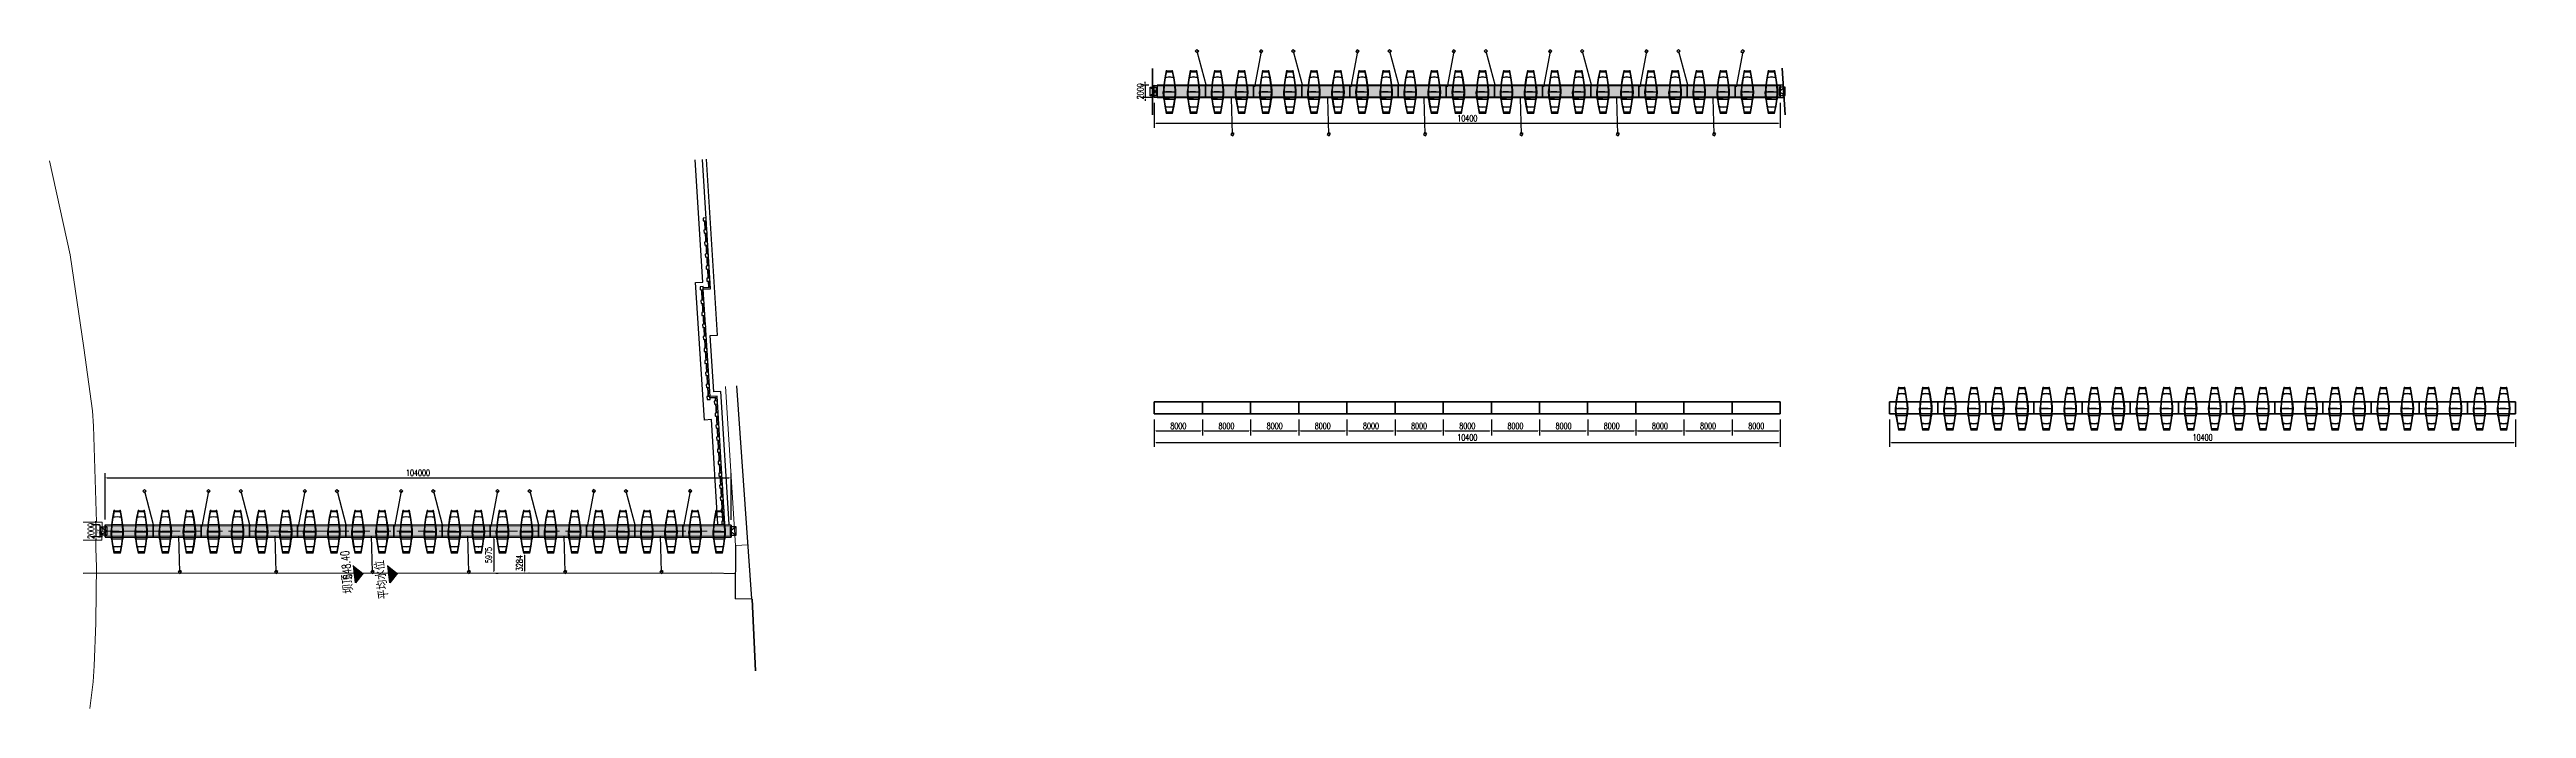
# Model space of a CAD drawing. Header units: millimetres. Extents: x -1481984 to -235402, y 1078406 to 1875046.
# Drawn here: x -1481984 to -1070543, y 1144072 to 1253479 of the extents above; entities that cross this region are included whole.
import ezdxf

# ---------------------------------------------------------------- set-up
doc = ezdxf.new("R2010")
doc.units = ezdxf.units.MM
doc.header["$LTSCALE"] = 1000
doc.linetypes.add('DASH', pattern=[0.35, 0.25, -0.1])
doc.layers.get('0').update_dxf_attribs({"linetype": 'CONTINUOUS'})
doc.layers.get('DEFPOINTS').update_dxf_attribs({"linetype": 'CONTINUOUS'})
for name, color, linetype in [('0-入水台阶LW', 33, 'CONTINUOUS'), ('DIM_ELEV', 3, 'CONTINUOUS'), ('PUB_TEXT', 7, 'CONTINUOUS'), ('SXSS', 5, 'CONTINUOUS'), ('W-BRIDGE_APPROACH引桥', 4, 'CONTINUOUS'), ('W-PLASTIC_RAILINGS塑木栏杆', 6, 'CONTINUOUS'), ('W-STEEL_FRAME钢架', 3, 'CONTINUOUS'), ('W-WOOD_FLOOR木地板', 30, 'CONTINUOUS')]:
    doc.layers.add(name, color=color, linetype=linetype)
for name, color, linetype, lineweight in [('0-建筑外轮廓线LW', 161, 'CONTINUOUS', 100), ('0-景观小品LW', 241, 'CONTINUOUS', 30), ('0-景观布局LW', 30, 'CONTINUOUS', 15), ('0-栏杆LW', 50, 'CONTINUOUS', 30), ('0-道路中线LW', 1, 'DASH', 18), ('0-铺装分割线LW', 181, 'CONTINUOUS', 9)]:
    doc.layers.add(name, color=color, linetype=linetype, lineweight=lineweight)
doc.styles.add('_TCH_DIM', font='SIMPLEX.shx', dxfattribs={"width": 0.7, "bigfont": 'GBCBIG.shx'})
doc.styles.get("Standard").update_dxf_attribs({"font": 'tssdeng.shx', "width": 0.7, "bigfont": 'hztxt.shx'})
doc.styles.add('STANDARD_T3', font='simplex.shx', dxfattribs={"width": 0.7, "bigfont": 'gbcbig.shx'})
doc.linetypes.add('84542', pattern='A,0,[173,AAA.SHX,S=1,R=0,X=0,Y=0],2,-0.5,[146,AAA.SHX,S=1,R=0,X=0,Y=0],-0.5,1,[173,AAA.SHX,S=1,R=0,X=0,Y=0],4,[173,AAA.SHX,S=1,R=0,X=0,Y=0],0.5,[150,AAA.SHX,S=1,R=0,X=0,Y=1],3.5', length=12)
doc.dimstyles.get("Standard").update_dxf_attribs({"dimscale": 100, "dimtxt": 3.5, "dimasz": 1, "dimexe": 2.5, "dimexo": 3, "dimgap": 1.5, "dimtad": 1, "dimdec": 0, "dimzin": 0, "dimdsep": 46, "dimtxsty": 'Standard', "dimblk": 'ARCHTICK', "dimcen": 0.09, "dimadec": 0, "dimazin": 0, "dimtfac": 1, "dimtdec": 0, "dimtix": 1, "dimtmove": 2, "dimatfit": 3, "dimldrblk": 'ARCHTICK', "dimfxl": 1, "dimtolj": 1, "dimtzin": 0, "dimarcsym": 0})
doc.dimstyles.new('W&&300', dxfattribs={"dimtxt": 1050, "dimasz": 300, "dimexe": 750, "dimexo": 900, "dimgap": 300, "dimtad": 1, "dimdec": 0, "dimzin": 0, "dimdsep": 46, "dimtxsty": 'STANDARD_T3', "dimcen": 0.09, "dimclrd": 1, "dimclre": 1, "dimclrt": 7, "dimazin": 2, "dimtfac": 1, "dimtdec": 0, "dimtix": 1, "dimtmove": 2, "dimatfit": 3, "dimfxl": 100, "dimtolj": 1, "dimtzin": 0, "dimarcsym": 0})

# ---------------------------------------------------------------- blocks, each defined once
blk = doc.blocks.new('*D235')
at = {"color": 1, "lineweight": -2, "transparency": 16777216}
for p, q in [((-1299380, 1247544), (-1300733, 1247544)), ((-1299983, 1247844), (-1299983, 1248144)), ((-1299983, 1247544), (-1299983, 1245544)), ((-1298886, 1245544), (-1300733, 1245544)), ((-1299983, 1245244), (-1299983, 1244944))]:
    blk.add_line(p, q, dxfattribs=at)
at = {"color": 1, "transparency": 16777216}
for points in [[(-1300033, 1247844), (-1299933, 1247844), (-1299983, 1247544)], [(-1300033, 1245244), (-1299933, 1245244), (-1299983, 1245544)]]:
    blk.add_solid(points, dxfattribs=at)
at = {"layer": 'DEFPOINTS', "color": 0, "transparency": 16777216}
for p in [(-1298480, 1247544), (-1299983, 1245544), (-1297986, 1245544)]:
    blk.add_point(p, dxfattribs=at)
at = {"color": 7, "transparency": 16777216, "insert": (-1300808, 1246544), "char_height": 1050, "attachment_point": 5, "rotation": 90, "style": 'STANDARD_T3'}
blk.add_mtext('\\A1;2000', dxfattribs=at)
blk = doc.blocks.new('*D236')
at = {"color": 1, "lineweight": -2, "transparency": 16777216}
for p, q in [((-1298480, 1244644), (-1298480, 1240492)), ((-1194486, 1244629), (-1194486, 1240492)), ((-1298180, 1241242), (-1194786, 1241242))]:
    blk.add_line(p, q, dxfattribs=at)
at = {"color": 1, "transparency": 16777216}
for points in [[(-1298180, 1241292), (-1298180, 1241192), (-1298480, 1241242)], [(-1194786, 1241292), (-1194786, 1241192), (-1194486, 1241242)]]:
    blk.add_solid(points, dxfattribs=at)
at = {"layer": 'DEFPOINTS', "color": 0, "transparency": 16777216}
for p in [(-1298480, 1245544), (-1194486, 1245529), (-1194486, 1241242)]:
    blk.add_point(p, dxfattribs=at)
at = {"color": 7, "transparency": 16777216, "insert": (-1246483, 1242067), "char_height": 1050, "attachment_point": 5, "style": 'STANDARD_T3'}
blk.add_mtext('\\A1;10400', dxfattribs=at)
blk = doc.blocks.new('船1')
for p, q in [((-3684, -1152), (-2768, 484)), ((-3526, -1254), (-2609, 382)), ((-2768, 484), (-1664, 1996)), ((-2618, 346), (-2621, 348)), ((-2568, 314), (-2618, 346)), ((-2609, 382), (-1507, 1894)), ((-2568, 428), (-2516, 395)), ((-1883, -128), (-2568, 314)), ((-2516, 395), (-1825, -51)), ((-424, 3435), (-1664, 1996)), ((-1525, 1856), (-1528, 1858)), ((-1493, 1836), (-1525, 1856)), ((-1507, 1894), (-269, 3335)), ((-428, 1150), (-1493, 1836)), ((-1467, 1934), (-1441, 1917)), ((-1441, 1917), (-376, 1231)), ((598, 489), (-428, 1150)), ((915, 4846), (-424, 3435)), ((-376, 1231), (689, 545)), ((-269, 3335), (1073, 4744)), ((-260, 3340), (-257, 3338)), ((-257, 3338), (-219, 3318)), ((691, 2903), (-219, 3318)), ((669, 443), (-192, -1100)), ((-154, 3451), (58, 3372)), ((-146, 3455), (64, 3377)), ((846, 379), (-64, -1258)), ((58, 3372), (64, 3377)), ((58, 3372), (771, 3029)), ((64, 3377), (776, 3033)), ((625, 471), (598, 489)), ((637, 464), (625, 471)), ((669, 443), (637, 464)), ((689, 480), (669, 443)), ((689, 545), (712, 530)), ((712, 530), (689, 480)), ((1420, 2269), (691, 2903)), ((713, 532), (712, 530)), ((1475, 2212), (713, 532)), ((776, 3033), (771, 3029)), ((771, 3029), (1379, 2521)), ((776, 3033), (1385, 2526)), ((825, 4478), (827, 4477)), ((827, 4477), (1438, 4082)), ((846, 379), (1631, 2112)), ((915, 4846), (1073, 4744)), ((997, 4659), (1000, 4657)), ((2137, 3925), (1000, 4657)), ((1385, 2526), (1379, 2521)), ((1379, 2521), (1534, 2365)), ((1385, 2526), (1537, 2373)), ((1445, 2246), (1420, 2269)), ((1438, 4082), (2047, 3691)), ((1445, 2246), (1446, 2246)), ((1446, 2246), (1479, 2221)), ((1479, 2221), (1475, 2212)), ((1534, 2365), (1479, 2221)), ((1537, 2373), (1534, 2365)), ((2047, 3691), (1537, 2373)), ((1631, 2112), (2336, 3931)), ((2137, 3925), (2047, 3691)), ((2178, 4032), (2137, 3925)), ((2178, 4032), (2336, 3931)), ((-4479, -2886), (-5213, -4708)), ((-5055, -4809), (-5213, -4708)), ((-5055, -4809), (-4324, -2987)), ((-5001, -4700), (-5005, -4697)), ((-3863, -5432), (-5001, -4700)), ((-4908, -4465), (-4910, -4464)), ((-4297, -4858), (-4908, -4465)), ((-3684, -1152), (-4479, -2886)), ((-4219, -3295), (-4378, -3135)), ((-4218, -3300), (-4377, -3140)), ((-4324, -2987), (-3526, -1254)), ((-4285, -3020), (-4322, -2992)), ((-3688, -5251), (-4297, -4858)), ((-4285, -3020), (-3530, -3677)), ((-4218, -3300), (-4219, -3295)), ((-3611, -3803), (-4219, -3295)), ((-3611, -3806), (-4218, -3300)), ((-3863, -5432), (-3950, -5521)), ((-3792, -5623), (-3950, -5521)), ((-3688, -5251), (-3863, -5432)), ((-3792, -5623), (-2424, -4210)), ((-2693, -4226), (-3688, -5251)), ((-3611, -3806), (-3611, -3803)), ((-2898, -4146), (-3611, -3803)), ((-2898, -4150), (-3611, -3806)), ((-3536, -1295), (-3538, -1293)), ((-3511, -1311), (-3536, -1295)), ((-3530, -3677), (-3523, -3681)), ((-3523, -3681), (-3504, -3689)), ((-2446, -1997), (-3511, -1311)), ((-3504, -3689), (-2621, -4092)), ((-3494, -1207), (-3459, -1230)), ((-3459, -1230), (-2394, -1916)), ((-2898, -4146), (-2898, -4150)), ((-2690, -4223), (-2898, -4146)), ((-2693, -4226), (-2898, -4150)), ((-2690, -4223), (-2693, -4226)), ((-2582, -4113), (-2690, -4223)), ((-2582, -4113), (-2621, -4092)), ((-2581, -4111), (-2582, -4113)), ((-2580, -4110), (-2581, -4111)), ((-1357, -2698), (-2580, -4110)), ((-1430, -2651), (-2446, -1997)), ((-2424, -4210), (-1173, -2769)), ((-2394, -1916), (-1329, -2602)), ((-1400, -2670), (-1430, -2651)), ((-1381, -2683), (-1400, -2670)), ((-1357, -2698), (-1381, -2683)), ((-1330, -2668), (-1357, -2698)), ((-1297, -2622), (-1330, -2668)), ((-1329, -2602), (-1297, -2622)), ((-1295, -2621), (-1297, -2622)), ((-1158, -2433), (-1295, -2621)), ((-1173, -2769), (-990, -2521)), ((-325, -1131), (-659, -916)), ((-601, -839), (-241, -1071)), ((-397, -1393), (-244, -1184)), ((-292, -1152), (-325, -1131)), ((-244, -1184), (-292, -1152)), ((-292, -1152), (-292, -1152)), ((-244, -1184), (-223, -1155)), ((-64, -1258), (-243, -1502)), ((-241, -1071), (-193, -1102)), ((-193, -1102), (-223, -1155)), ((-192, -1100), (-193, -1102))]:
    blk.add_line(p, q)
for points in [[(-1883, -128), (-659, -916)], [(-1825, -51), (-601, -839)], [(-397, -1393), (-1158, -2433)], [(-990, -2521), (-243, -1502)]]:
    blk.add_lwpolyline(points)
blk = doc.blocks.new('*U243')
at = {"layer": '0-景观小品LW', "xscale": 0.6297521918891397, "yscale": 0.6297521918891397, "zscale": 0.6297521918891397, "rotation": 212.663547283986}
blk.add_blockref('船1', (-631, -695), dxfattribs=at)
blk = doc.blocks.new('*U244')
at = {"color": 0, "linetype": 'ByBlock', "lineweight": -2, "transparency": 16777216}
for p in [(0, 0), (4000, 0)]:
    blk.add_blockref('*U243', p, dxfattribs=at)
blk = doc.blocks.new('*U241')
blk.add_lwpolyline([(-4024, -885), (3976, -885), (3976, 1115), (-4024, 1115)], close=True)
blk.add_blockref('*U244', (-2000, 0))
blk = doc.blocks.new('*U242')
at = {"color": 0, "linetype": 'ByBlock', "lineweight": -2, "transparency": 16777216}
for p in [(0, 0), (8000, 0), (16000, 0), (24000, 0), (32000, 0), (40000, 0), (48000, 0), (56000, 0), (64000, 0), (72000, 0), (80000, 0), (88000, 0), (96000, 0)]:
    blk.add_blockref('*U241', p, dxfattribs=at)
blk = doc.blocks.new('ZHUDUN')
at = {"linetype": 'Continuous'}
blk.add_wipeout([(0, 0), (0.43, -0.25), (0.68, 0.18), (0.25, 0.43)], dxfattribs=at).dxf.layer = '0-景观布局LW'
at = {"layer": '0-栏杆LW', "linetype": 'Continuous'}
blk.add_lwpolyline([(0, 0), (0.43, -0.25), (0.68, 0.18), (0.25, 0.43)], close=True, dxfattribs=at)
blk = doc.blocks.new('*U32')
at = {"layer": '0-铺装分割线LW', "linetype": 'Continuous', "rotation": 30.12903871182491}
blk.add_blockref('ZHUDUN', (0, 0), dxfattribs=at)
blk = doc.blocks.new('铁链子栏杆')
at = {"layer": '0-栏杆LW', "linetype": 'Continuous', "flags": 128}
for points in [[(-426.43, -58.26), (-405.4, -58.38), (-405.39, -57.22), (-386.99, -57.3), (-387, -58.5), (-375.47, -58.56)], [(-426.43, -58.32), (-405.34, -58.44), (-405.33, -57.28), (-387.05, -57.36), (-387.06, -58.56), (-375.47, -58.62)]]:
    blk.add_lwpolyline(points, dxfattribs=at)
at = {"layer": '0-入水台阶LW', "color": 0, "linetype": 'ByBlock', "lineweight": -2, "transparency": 16777216, "rotation": 359.6633668047719}
blk.add_blockref('*U32', (-426.43, -58.54), dxfattribs=at)
blk.add_blockref('*U32', (-424.43, -58.55), dxfattribs=at)
blk.add_blockref('*U32', (-422.43, -58.56), dxfattribs=at)
blk.add_blockref('*U32', (-420.43, -58.57), dxfattribs=at)
blk.add_blockref('*U32', (-418.43, -58.58), dxfattribs=at)
blk.add_blockref('*U32', (-416.43, -58.6), dxfattribs=at)
blk.add_blockref('*U32', (-414.43, -58.61), dxfattribs=at)
blk.add_blockref('*U32', (-412.43, -58.62), dxfattribs=at)
blk.add_blockref('*U32', (-410.43, -58.63), dxfattribs=at)
blk.add_blockref('*U32', (-408.43, -58.64), dxfattribs=at)
blk.add_blockref('*U32', (-406.43, -58.65), dxfattribs=at)
at = {"layer": '0-入水台阶LW', "color": 0, "linetype": 'ByBlock', "lineweight": -2, "transparency": 16777216, "rotation": 89.66336680745165}
blk.add_blockref('*U32', (-405.11, -57.48), dxfattribs=at)
at = {"layer": '0-入水台阶LW', "color": 0, "linetype": 'ByBlock', "lineweight": -2, "transparency": 16777216, "rotation": 359.7451434252209}
blk.add_blockref('*U32', (-403.59, -57.51), dxfattribs=at)
blk.add_blockref('*U32', (-401.59, -57.51), dxfattribs=at)
blk.add_blockref('*U32', (-399.59, -57.52), dxfattribs=at)
blk.add_blockref('*U32', (-397.59, -57.53), dxfattribs=at)
blk.add_blockref('*U32', (-395.59, -57.54), dxfattribs=at)
blk.add_blockref('*U32', (-393.59, -57.55), dxfattribs=at)
blk.add_blockref('*U32', (-391.59, -57.56), dxfattribs=at)
blk.add_blockref('*U32', (-389.59, -57.57), dxfattribs=at)
blk.add_blockref('*U32', (-387.34, -57.58), dxfattribs=at)
at = {"layer": '0-入水台阶LW', "color": 0, "linetype": 'ByBlock', "lineweight": -2, "transparency": 16777216, "rotation": 359.6860516338738}
blk.add_blockref('*U32', (-385.99, -58.77), dxfattribs=at)
blk.add_blockref('*U32', (-383.97, -58.79), dxfattribs=at)
blk.add_blockref('*U32', (-381.97, -58.8), dxfattribs=at)
blk.add_blockref('*U32', (-379.97, -58.81), dxfattribs=at)
blk.add_blockref('*U32', (-377.97, -58.83), dxfattribs=at)
blk.add_blockref('*U32', (-375.97, -58.84), dxfattribs=at)
blk = doc.blocks.new('_ARCHTICK')
at = {"color": 0, "linetype": 'ByBlock', "const_width": 0.4}
blk.add_lwpolyline([(-0.5, -0.5), (0.5, 0.5)], dxfattribs=at)
blk = doc.blocks.new('*D275')
at = {"color": 0, "lineweight": -2, "transparency": 16777216}
for p, q in [((-1473566, 1174519), (-1473828, 1174520)), ((-1473584, 1172519), (-1473578, 1174519)), ((-1473571, 1172519), (-1473834, 1172520))]:
    blk.add_line(p, q, dxfattribs=at)
at = {"layer": 'DEFPOINTS', "color": 0, "transparency": 16777216}
for p in [(-1473578, 1174519), (-1473266, 1174518), (-1473271, 1172518)]:
    blk.add_point(p, dxfattribs=at)
at = {"color": 0, "lineweight": -2, "transparency": 16777216, "xscale": 100, "yscale": 100, "zscale": 100}
for p, rotation in [((-1473578, 1174519), 89.84747950610856), ((-1473584, 1172519), 269.8474795061086)]:
    blk.add_blockref('_ARCHTICK', p, dxfattribs=dict(at, rotation=rotation))
at = {"color": 0, "transparency": 16777216, "insert": (-1473906, 1173520), "char_height": 350, "attachment_point": 5, "rotation": 89.84748}
blk.add_mtext('\\A1;2000', dxfattribs=at)
blk = doc.blocks.new('*U278')
at = {"layer": '0-景观小品LW', "xscale": 0.6297521918891397, "yscale": 0.6297521918891397, "zscale": 0.6297521918891397, "rotation": 212.663547283986}
blk.add_blockref('船1', (-631, -695), dxfattribs=at)
blk = doc.blocks.new('*U279')
at = {"color": 0, "linetype": 'ByBlock', "lineweight": -2, "transparency": 16777216}
for p in [(0, 0), (4000, 0)]:
    blk.add_blockref('*U278', p, dxfattribs=at)
blk = doc.blocks.new('*U276')
blk.add_lwpolyline([(-4024, -885), (3976, -885), (3976, 1115), (-4024, 1115)], close=True)
blk.add_blockref('*U279', (-2000, 0))
blk = doc.blocks.new('*U277')
at = {"color": 0, "linetype": 'ByBlock', "lineweight": -2, "transparency": 16777216}
for p in [(0, 0), (8000, 0), (16000, 0), (24000, 0), (32000, 0), (40000, 0), (48000, 0), (56000, 0), (64000, 0), (72000, 0), (80000, 0), (88000, 0), (96000, 0)]:
    blk.add_blockref('*U276', p, dxfattribs=at)
blk = doc.blocks.new('*D280')
at = {"color": 1, "lineweight": -2, "transparency": 16777216}
for p, q in [((-1472771, 1175430), (-1472771, 1183119)), ((-1472471, 1182369), (-1369071, 1182369)), ((-1368771, 1175418), (-1368771, 1183119))]:
    blk.add_line(p, q, dxfattribs=at)
at = {"color": 1, "transparency": 16777216}
for points in [[(-1472471, 1182419), (-1472471, 1182319), (-1472771, 1182369)], [(-1369071, 1182419), (-1369071, 1182319), (-1368771, 1182369)]]:
    blk.add_solid(points, dxfattribs=at)
at = {"layer": 'DEFPOINTS', "color": 0, "transparency": 16777216}
for p in [(-1368771, 1182369), (-1472771, 1174530), (-1368771, 1174518)]:
    blk.add_point(p, dxfattribs=at)
at = {"color": 7, "transparency": 16777216, "insert": (-1420771, 1183194), "char_height": 1050, "attachment_point": 5, "style": 'STANDARD_T3'}
blk.add_mtext('\\A1;104000', dxfattribs=at)
blk = doc.blocks.new('单组锚块')
blk.add_lwpolyline([(-200, 200), (2908, 5284)])
blk.add_lwpolyline([(-400, 400), (0, 400), (0, 0), (-400, 0)], close=True)
blk = doc.blocks.new('*U286')
at = {"xscale": -1, "rotation": 330.1851169366903}
blk.add_blockref('单组锚块', (-225, -2916), dxfattribs=at)
blk = doc.blocks.new('*U287')
at = {"color": 0, "linetype": 'ByBlock', "lineweight": -2, "transparency": 16777216}
for p in [(-80000, 0), (-64000, 0), (-48000, 0), (-32000, 0), (-16000, 0), (0, 0)]:
    blk.add_blockref('*U286', p, dxfattribs=at)
blk = doc.blocks.new('*U288')
at = {"rotation": 226.2194205110092}
blk.add_blockref('单组锚块', (-5678, 2793), dxfattribs=at)
at = {"xscale": -1, "rotation": 137.9305702802511}
blk.add_blockref('单组锚块', (5532, 2789), dxfattribs=at)
blk = doc.blocks.new('*U289')
at = {"color": 0, "linetype": 'ByBlock', "lineweight": -2, "transparency": 16777216}
for p in [(-80000, 0), (-64000, 0), (-48000, 0), (-32000, 0), (-16000, 0), (0, 0)]:
    blk.add_blockref('*U288', p, dxfattribs=at)
blk = doc.blocks.new('*U290')
at = {"xscale": -1, "rotation": 330.1851169366903}
blk.add_blockref('单组锚块', (-225, -2916), dxfattribs=at)
blk = doc.blocks.new('*U291')
at = {"color": 0, "linetype": 'ByBlock', "lineweight": -2, "transparency": 16777216}
for p in [(-80000, 0), (-64000, 0), (-48000, 0), (-32000, 0), (-16000, 0), (0, 0)]:
    blk.add_blockref('*U290', p, dxfattribs=at)
blk = doc.blocks.new('*U292')
at = {"rotation": 226.2194205110092}
blk.add_blockref('单组锚块', (-5678, 2793), dxfattribs=at)
at = {"xscale": -1, "rotation": 137.9305702802511}
blk.add_blockref('单组锚块', (5532, 2789), dxfattribs=at)
blk = doc.blocks.new('*U293')
at = {"color": 0, "linetype": 'ByBlock', "lineweight": -2, "transparency": 16777216}
for p in [(-80000, 0), (-64000, 0), (-48000, 0), (-32000, 0), (-16000, 0), (0, 0)]:
    blk.add_blockref('*U292', p, dxfattribs=at)
blk = doc.blocks.new('*D295')
at = {"color": 1, "lineweight": -2, "transparency": 16777216}
for p, q in [((-1473665, 1174544), (-1475017, 1174544)), ((-1474267, 1174844), (-1474267, 1175144)), ((-1474267, 1174544), (-1474267, 1172544)), ((-1473171, 1172544), (-1475017, 1172544)), ((-1474267, 1172244), (-1474267, 1171944))]:
    blk.add_line(p, q, dxfattribs=at)
at = {"color": 1, "transparency": 16777216}
for points in [[(-1474317, 1174844), (-1474217, 1174844), (-1474267, 1174544)], [(-1474317, 1172244), (-1474217, 1172244), (-1474267, 1172544)]]:
    blk.add_solid(points, dxfattribs=at)
at = {"layer": 'DEFPOINTS', "color": 0, "transparency": 16777216}
for p in [(-1472765, 1174544), (-1474267, 1172544), (-1472271, 1172544)]:
    blk.add_point(p, dxfattribs=at)
at = {"color": 7, "transparency": 16777216, "insert": (-1475092, 1173544), "char_height": 1050, "attachment_point": 5, "rotation": 90, "style": 'STANDARD_T3'}
blk.add_mtext('\\A1;2000', dxfattribs=at)
blk = doc.blocks.new('*D305')
at = {"color": 1, "lineweight": -2, "transparency": 16777216}
for p, q in [((-1408208, 1172230), (-1408208, 1166855)), ((-1407871, 1172530), (-1407458, 1172530)), ((-1407871, 1166555), (-1407458, 1166555))]:
    blk.add_line(p, q, dxfattribs=at)
at = {"color": 1, "transparency": 16777216}
for points in [[(-1408258, 1172230), (-1408158, 1172230), (-1408208, 1172530)], [(-1408258, 1166855), (-1408158, 1166855), (-1408208, 1166555)]]:
    blk.add_solid(points, dxfattribs=at)
at = {"layer": 'DEFPOINTS', "color": 0, "transparency": 16777216}
for p in [(-1408771, 1172530), (-1408771, 1166555, 548709), (-1408208, 1166555)]:
    blk.add_point(p, dxfattribs=at)
at = {"color": 7, "transparency": 16777216, "insert": (-1409033, 1169542), "char_height": 1050, "attachment_point": 5, "rotation": 90, "style": 'STANDARD_T3'}
blk.add_mtext('\\A1;5975', dxfattribs=at)
blk = doc.blocks.new('*D306')
at = {"color": 1, "lineweight": -2, "transparency": 16777216}
for p, q in [((-1403095, 1169542), (-1403095, 1166858)), ((-1402321, 1169842), (-1402345, 1169842)), ((-1402321, 1166558), (-1402345, 1166558))]:
    blk.add_line(p, q, dxfattribs=at)
at = {"color": 1, "transparency": 16777216}
for points in [[(-1403145, 1169542), (-1403045, 1169542), (-1403095, 1169842)], [(-1403145, 1166858), (-1403045, 1166858), (-1403095, 1166558)]]:
    blk.add_solid(points, dxfattribs=at)
at = {"layer": 'DEFPOINTS', "color": 0, "transparency": 16777216}
for p in [(-1403221, 1169842), (-1403221, 1166558, 548709), (-1403095, 1166558)]:
    blk.add_point(p, dxfattribs=at)
at = {"color": 7, "transparency": 16777216, "insert": (-1403920, 1168200), "char_height": 1050, "attachment_point": 5, "rotation": 90, "style": 'STANDARD_T3'}
blk.add_mtext('\\A1;3284', dxfattribs=at)
blk = doc.blocks.new('*D312')
at = {"color": 1, "lineweight": -2, "transparency": 16777216}
for p, q in [((-1298480, 1192078), (-1298480, 1187489)), ((-1194483, 1192078), (-1194483, 1187489)), ((-1298180, 1188239), (-1194783, 1188239))]:
    blk.add_line(p, q, dxfattribs=at)
at = {"color": 1, "transparency": 16777216}
for points in [[(-1298180, 1188289), (-1298180, 1188189), (-1298480, 1188239)], [(-1194783, 1188289), (-1194783, 1188189), (-1194483, 1188239)]]:
    blk.add_solid(points, dxfattribs=at)
at = {"layer": 'DEFPOINTS', "color": 0, "transparency": 16777216}
for p in [(-1298480, 1192978), (-1194483, 1192978), (-1194483, 1188239)]:
    blk.add_point(p, dxfattribs=at)
at = {"color": 7, "transparency": 16777216, "insert": (-1246482, 1189064), "char_height": 1050, "attachment_point": 5, "style": 'STANDARD_T3'}
blk.add_mtext('\\A1;10400', dxfattribs=at)
blk = doc.blocks.new('*D348')
at = {"color": 1, "lineweight": -2, "transparency": 16777216}
for p, q in [((-1176341, 1192078), (-1176341, 1187489)), ((-1072345, 1192078), (-1072345, 1187489)), ((-1176041, 1188239), (-1072645, 1188239))]:
    blk.add_line(p, q, dxfattribs=at)
at = {"color": 1, "transparency": 16777216}
for points in [[(-1176041, 1188289), (-1176041, 1188189), (-1176341, 1188239)], [(-1072645, 1188289), (-1072645, 1188189), (-1072345, 1188239)]]:
    blk.add_solid(points, dxfattribs=at)
at = {"layer": 'DEFPOINTS', "color": 0, "transparency": 16777216}
for p in [(-1176341, 1192978), (-1072345, 1192978), (-1072345, 1188239)]:
    blk.add_point(p, dxfattribs=at)
at = {"color": 7, "transparency": 16777216, "insert": (-1124343, 1189064), "char_height": 1050, "attachment_point": 5, "style": 'STANDARD_T3'}
blk.add_mtext('\\A1;10400', dxfattribs=at)
blk = doc.blocks.new('*U346')
at = {"layer": '0-景观小品LW', "xscale": 0.6297521918891397, "yscale": 0.6297521918891397, "zscale": 0.6297521918891397, "rotation": 212.663547283986}
blk.add_blockref('船1', (-631, -695), dxfattribs=at)
blk = doc.blocks.new('*U347')
at = {"color": 0, "linetype": 'ByBlock', "lineweight": -2, "transparency": 16777216}
for p in [(0, 0), (4000, 0)]:
    blk.add_blockref('*U346', p, dxfattribs=at)
blk = doc.blocks.new('*U344')
blk.add_blockref('*U347', (-2000, 0))
blk = doc.blocks.new('*U345')
at = {"color": 0, "linetype": 'ByBlock', "lineweight": -2, "transparency": 16777216}
blk.add_blockref('*U344', (0, 0), dxfattribs=at)
blk = doc.blocks.new('*U342')
blk.add_blockref('*U345', (0, 0))
blk = doc.blocks.new('*U343')
at = {"color": 0, "linetype": 'ByBlock', "lineweight": -2, "transparency": 16777216}
for p in [(0, 0), (8000, 0), (16000, 0), (24000, 0), (32000, 0), (40000, 0), (48000, 0), (56000, 0), (64000, 0), (72000, 0), (80000, 0), (88000, 0), (96000, 0)]:
    blk.add_blockref('*U342', p, dxfattribs=at)
blk = doc.blocks.new('*U340')
at = {"layer": 'W-STEEL_FRAME钢架'}
blk.add_lwpolyline([(-4000, -1000), (4000, -1000), (4000, 1000), (-4000, 1000)], close=True, dxfattribs=at)
blk = doc.blocks.new('*U341')
at = {"color": 0, "linetype": 'ByBlock', "lineweight": -2, "transparency": 16777216}
for p in [(0, 0), (8000, 0), (16000, 0), (24000, 0), (32000, 0), (40000, 0), (48000, 0), (56000, 0), (64000, 0), (72000, 0), (80000, 0), (88000, 0), (96000, 0)]:
    blk.add_blockref('*U340', p, dxfattribs=at)
blk = doc.blocks.new('*D349')
at = {"color": 1, "lineweight": -2, "transparency": 16777216}
for p, q in [((-1298486, 1192078), (-1298486, 1189404)), ((-1298186, 1190154), (-1290786, 1190154)), ((-1290486, 1192078), (-1290486, 1189404))]:
    blk.add_line(p, q, dxfattribs=at)
at = {"color": 1, "transparency": 16777216}
for points in [[(-1298186, 1190204), (-1298186, 1190104), (-1298486, 1190154)], [(-1290786, 1190204), (-1290786, 1190104), (-1290486, 1190154)]]:
    blk.add_solid(points, dxfattribs=at)
at = {"layer": 'DEFPOINTS', "color": 0, "transparency": 16777216}
for p in [(-1298486, 1192978), (-1290486, 1192978), (-1290486, 1190154)]:
    blk.add_point(p, dxfattribs=at)
at = {"color": 7, "transparency": 16777216, "insert": (-1294486, 1190979), "char_height": 1050, "attachment_point": 5, "style": 'STANDARD_T3'}
blk.add_mtext('\\A1;8000', dxfattribs=at)
blk = doc.blocks.new('*U350')
at = {"layer": 'W-STEEL_FRAME钢架'}
blk.add_lwpolyline([(-4000, 787.1), (4000, 787.1), (4000, 2787.1), (-4000, 2787.1)], close=True, dxfattribs=at)
dim = blk.add_linear_dim(base=(4000, -2037.1), p1=(-4000, 787.1), p2=(4000, 787.1), dimstyle='W&&300')
dim.commit()
dim.dimension.update_dxf_attribs({"geometry": '*D349', "text_midpoint": (0, -1212.1), "insert": (1294486.5, -1192191.4)})
blk = doc.blocks.new('*U351')
at = {"color": 0, "linetype": 'ByBlock', "lineweight": -2, "transparency": 16777216}
for p in [(0, 0), (8000, 0), (16000, 0), (24000, 0), (32000, 0), (40000, 0), (48000, 0), (56000, 0), (64000, 0), (72000, 0), (80000, 0), (88000, 0), (96000, 0)]:
    blk.add_blockref('*U350', p, dxfattribs=at)

msp = doc.modelspace()

# ---------------------------------------------------------------- hatches: boundary and pattern name
at = {"layer": 'DIM_ELEV', "linetype": 'Continuous'}
for color, points in [(3, [(-1429877.8, 1166543.5), (-1431143.7, 1164944.6), (-1431476.7, 1167809.4)]), (4, [(-1424169.1, 1166546.5), (-1425435, 1164947.7), (-1425767.9, 1167812.5)])]:
    msp.add_hatch(color=color, dxfattribs=at).paths.add_polyline_path(points)
at = {"layer": 'W-WOOD_FLOOR木地板'}
h = msp.add_hatch(dxfattribs=at)
h.set_pattern_fill('DOLMIT', color=256, scale=300, angle=90)
h.set_pattern_definition([(90, (-3052248.48, -1130600.4), (-238.122618, 1e-14), []), (135, (-3052248.5, -1130600.4), (-476.24491, -476.24491), [336.75638, -673.512])])
h.paths.add_polyline_path([(-1194486.5, 1245529.3), (-1194494.6, 1247529.3), (-1298480.3, 1247543.7), (-1298480.3, 1245543.7)])

# ---------------------------------------------------------------- linework, layer by layer
for points in [[(-1298480.3, 1192978.5), (-1298480.3, 1194978.5), (-1194489.6, 1194978.5), (-1194483.4, 1192978.5)], [(-1176341.4, 1192978.5), (-1176341.4, 1194978.5), (-1072350.7, 1194978.5), (-1072344.5, 1192978.5)]]:
    msp.add_lwpolyline(points, close=True)
at = {"layer": '0-入水台阶LW', "linetype": 'Continuous', "flags": 128}
for points in [[(-1370991.7, 1174671.5), (-1372050.4, 1192035.8), (-1373209.3, 1191964.2), (-1374666.5, 1214801.3), (-1373469.5, 1214875.3), (-1374731.3, 1235154)], [(-1369789.6, 1174673.3), (-1371105.1, 1195949.6), (-1372266.6, 1195877.7), (-1373392.7, 1213677.7), (-1372197.2, 1213751.6), (-1373533.5, 1235226.8)]]:
    msp.add_lwpolyline(points, dxfattribs=at)
at = {"layer": '0-入水台阶LW', "color": 143, "linetype": 'Continuous', "true_color": 0x7aafdf, "flags": 128}
msp.add_lwpolyline([(-1369088.4, 1174674.3), (-1370449.6, 1196691.4), (-1371613.4, 1196619.5), (-1372222.9, 1205999.6), (-1371029.7, 1206073.4), (-1372835, 1235271.7)], dxfattribs=at)
at = {"layer": '0-建筑外轮廓线LW', "linetype": 'Continuous'}
msp.add_line((-1365282.3, 1162213.8), (-1364740, 1150311.6), dxfattribs=at)
at = {"layer": '0-建筑外轮廓线LW'}
for points in [[(-1298783.5, 1250317.4), (-1298783.5, 1242624.5)], [(-1194157, 1250371.7), (-1193678.2, 1242628.4)]]:
    msp.add_lwpolyline(points, dxfattribs=at)
at = {"layer": '0-景观布局LW', "linetype": 'Continuous'}
for p, q in [((-1368099.9, 1162250.5), (-1368066.1, 1171104.4)), ((-1365282.6, 1162219.3), (-1368099.9, 1162250.5))]:
    msp.add_line(p, q, dxfattribs=at)
for points in [[(-1481984, 1234985.6), (-1478531.6, 1219367.3), (-1476269.9, 1203976.3), (-1474865, 1193502.9), (-1474675.2, 1190938), (-1474198, 1175018.2)], [(-1474272.4, 1172018.2), (-1474275.9, 1170704.5), (-1474208.5, 1167507), (-1474236.3, 1163502.7), (-1474277.1, 1158232), (-1474568.2, 1151139.8), (-1474749.2, 1148466.9), (-1475314.1, 1144072.2)]]:
    msp.add_lwpolyline(points, dxfattribs=at)
at = {"layer": '0-景观布局LW', "linetype": 'Continuous', "flags": 128}
for points in [[(-1365915.2, 1171264.1), (-1368066, 1171101.7), (-1369700.5, 1197539.3)], [(-1476381.8, 1175018.5), (-1473264.4, 1175018), (-1473272.4, 1172018), (-1476382.2, 1172018.5)]]:
    msp.add_lwpolyline(points, dxfattribs=at)
at = {"layer": '0-栏杆LW', "linetype": 'Continuous'}
msp.add_line((-1368038.4, 1162309.8), (-1368006.1, 1171104.2), dxfattribs=at)
msp.add_lwpolyline([(-1368038.4, 1162309.8), (-1365346.7, 1162275.8), (-1367827.4, 1197655.1)], dxfattribs=at)
at = {"layer": '0-道路中线LW', "ltscale": 10}
msp.add_line((-1473268.4, 1173510.2), (-1370917.7, 1173504.3), dxfattribs=at)
at = {"layer": 'DIM_ELEV', "color": 3, "linetype": 'Continuous'}
for p, q in [((-1431143.7, 1164944.6), (-1431476.7, 1167809.4)), ((-1429877.8, 1166543.5), (-1431143.7, 1164944.6))]:
    msp.add_line(p, q, dxfattribs=at)
at = {"layer": 'DIM_ELEV', "color": 4, "linetype": 'Continuous'}
for p, q in [((-1425435, 1164947.7), (-1425767.9, 1167812.5)), ((-1424169.1, 1166546.5), (-1425435, 1164947.7))]:
    msp.add_line(p, q, dxfattribs=at)
at = {"layer": 'SXSS', "linetype": '84542', "elevation": 548709, "flags": 128}
msp.add_lwpolyline([(-1476382.9, 1166518.5), (-1476382.9, 1166518.5), (-1476382.9, 1166518.5), (-1476382.9, 1166518.5), (-1371955.3, 1166574.6), (-1371955.3, 1166574.6), (-1371955.3, 1166574.6), (-1368017.5, 1166498.2)], dxfattribs=at)
at = {"layer": 'W-BRIDGE_APPROACH引桥'}
for points in [[(-1298180.6, 1245818.4), (-1299180.6, 1245818.4), (-1299180.6, 1247218.4), (-1298180.6, 1247218.4)], [(-1194667.7, 1245829.3), (-1193667.7, 1245829.3), (-1193667.7, 1247229.3), (-1194667.7, 1247229.3)], [(-1472465.1, 1172819.1), (-1473465.1, 1172819.1), (-1473465.1, 1174219.1), (-1472465.1, 1174219.1)]]:
    msp.add_lwpolyline(points, close=True, dxfattribs=at)
for points in [[(-1299180.6, 1247218.4), (-1298180.6, 1246518.4), (-1299180.6, 1245818.4)], [(-1193667.7, 1247229.3), (-1194667.7, 1246529.3), (-1193667.7, 1245829.3)], [(-1473465.1, 1174219.1), (-1472465.1, 1173519.1), (-1473465.1, 1172819.1)]]:
    msp.add_lwpolyline(points, dxfattribs=at)
at = {"layer": 'W-PLASTIC_RAILINGS塑木栏杆', "const_width": 50}
for points in [[(-1298480.3, 1247343.7), (-1194480.3, 1247343.7)], [(-1298480.3, 1245743.7), (-1194469.1, 1245743.7)]]:
    msp.add_lwpolyline(points, dxfattribs=at)
at = {"layer": 'W-WOOD_FLOOR木地板'}
msp.add_lwpolyline([(-1298480.3, 1245543.7), (-1298480.3, 1247543.7), (-1194494.6, 1247529.3), (-1194486.5, 1245529.3)], close=True, dxfattribs=at)

# ---------------------------------------------------------------- block references
for name, p in [('*U289', (-1205984.9, 1250396.5)), ('*U242', (-1293956.1, 1246428.2)), ('*U287', (-1205537.7, 1242288.9)), ('*U343', (-1172323.4, 1193863)), ('*U351', (-1294486.5, 1192191.4)), ('*U341', (-1172347.6, 1193978.5)), ('*U291', (-1380387.3, 1169603.1))]:
    msp.add_blockref(name, p)

# ---------------------------------------------------------------- texts
at = {"layer": 'PUB_TEXT', "color": 7, "linetype": 'Continuous', "style": '_TCH_DIM', "width": 0.705882}
msp.add_text('548.40', height=1430.01, rotation=96.628808, dxfattribs=at).set_placement((-1431727.7, 1165597.3))
at = {"layer": 'PUB_TEXT', "color": 7, "linetype": 'Continuous', "style": '_TCH_DIM'}
for s, p in [('坝顶', (-1431455, 1163250.6)), ('平均水位', (-1425637.1, 1162315))]:
    msp.add_text(s, height=1622.7, rotation=96.628808, dxfattribs=at).set_placement(p)

# ---------------------------------------------------------------- dimensions: what is measured, and where the dimension line sits
for base, p1, p2, picture, middle in [((-1299982.8, 1245543.7), (-1298480.3, 1247543.7), (-1297986.5, 1245543.7), '*D235', (-1300807.8, 1246543.7)), ((-1474267.3, 1172544.4), (-1472764.8, 1174544.4), (-1472271, 1172544.4), '*D295', (-1475092.3, 1173544.4)), ((-1408208.1, 1166554.8), (-1408771, 1172530), (-1408771, 1166554.8, 548709), '*D305', (-1409033.1, 1169542.4)), ((-1403095.1, 1166557.8), (-1403220.8, 1169841.7), (-1403220.8, 1166557.8, 548709), '*D306', (-1403920.1, 1168199.7))]:
    dim = msp.add_linear_dim(base=base, p1=p1, p2=p2, angle=90, dimstyle='W&&300')
    dim.commit()
    dim.dimension.update_dxf_attribs({"geometry": picture, "text_midpoint": middle})
for base, p1, p2, picture, middle in [((-1194486.5, 1241241.5), (-1298480.3, 1245543.7), (-1194486.5, 1245529.3), '*D236', (-1246483.4, 1242066.5)), ((-1194483.4, 1188239.2), (-1298480.3, 1192978.5), (-1194483.4, 1192978.5), '*D312', (-1246481.9, 1189064.2)), ((-1072344.5, 1188239.2), (-1176341.4, 1192978.5), (-1072344.5, 1192978.5), '*D348', (-1124343, 1189064.2))]:
    dim = msp.add_linear_dim(base=base, p1=p1, p2=p2, text='10400', dimstyle='W&&300')
    dim.commit()
    dim.dimension.update_dxf_attribs({"geometry": picture, "text_midpoint": middle})
dim = msp.add_aligned_dim(p1=(-1473271, 1172518), p2=(-1473265.7, 1174518), distance=312.7, dimstyle='Standard')
dim.commit()
dim.dimension.update_dxf_attribs({"geometry": '*D275', "text_midpoint": (-1473906.1, 1173519.7)})

# ---------------------------------------------------------------- next in the draw order: block references
at = {"layer": '0-入水台阶LW', "linetype": 'Continuous', "xscale": 999.9999999999995, "yscale": 999.9999999999995, "zscale": 999.9999999999995, "rotation": 93.8746013095004}
msp.add_blockref('铁链子栏杆', (-1457008.4, 1596177), dxfattribs=at)

# ---------------------------------------------------------------- next in the draw order: hatches: boundary and pattern name
at = {"layer": 'W-WOOD_FLOOR木地板'}
h = msp.add_hatch(dxfattribs=at)
h.set_pattern_fill('DOLMIT', color=256, scale=300, angle=90)
h.set_pattern_definition([(90, (-3226532.98, -1203599.67), (-238.122618, 1e-14), []), (135, (-3226533, -1203599.7), (-476.24491, -476.24491), [336.75638, -673.512])])
h.paths.add_polyline_path([(-1368771, 1172530), (-1368779.1, 1174530), (-1472764.8, 1174544.4), (-1472764.8, 1172544.4)])

# ---------------------------------------------------------------- next in the draw order: linework, layer by layer
at = {"layer": 'W-BRIDGE_APPROACH引桥'}
msp.add_lwpolyline([(-1368952.2, 1172830), (-1367952.2, 1172830), (-1367952.2, 1174230), (-1368952.2, 1174230)], close=True, dxfattribs=at)
msp.add_lwpolyline([(-1367952.2, 1174230), (-1368952.2, 1173530), (-1367952.2, 1172830)], dxfattribs=at)
at = {"layer": 'W-PLASTIC_RAILINGS塑木栏杆', "const_width": 50}
for points in [[(-1472764.8, 1174344.4), (-1368764.8, 1174344.4)], [(-1472764.8, 1172744.4), (-1368753.6, 1172744.4)]]:
    msp.add_lwpolyline(points, dxfattribs=at)
at = {"layer": 'W-WOOD_FLOOR木地板'}
msp.add_lwpolyline([(-1472764.8, 1172544.4), (-1472764.8, 1174544.4), (-1368779.1, 1174530), (-1368771, 1172530)], close=True, dxfattribs=at)

# ---------------------------------------------------------------- next in the draw order: block references
for name, p in [('*U277', (-1468746.8, 1173414.6)), ('*U293', (-1380834.5, 1177371))]:
    msp.add_blockref(name, p)

# ---------------------------------------------------------------- next in the draw order: dimensions: what is measured, and where the dimension line sits
dim = msp.add_linear_dim(base=(-1368771, 1182369.3), p1=(-1472771, 1174530), p2=(-1368771, 1174518), angle=180, dimstyle='W&&300')
dim.commit()
dim.dimension.update_dxf_attribs({"geometry": '*D280', "text_midpoint": (-1420771, 1183194.3)})

doc.saveas('drawing.dxf')
